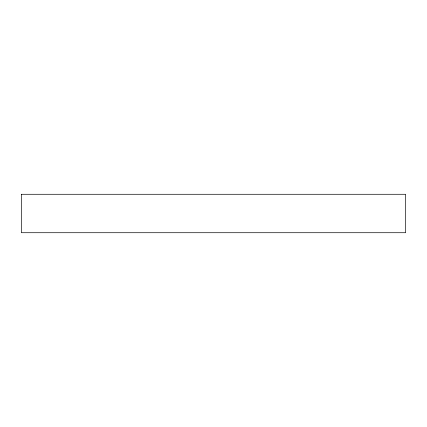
<?xml version="1.0" encoding="UTF-8"?>
<svg xmlns="http://www.w3.org/2000/svg" width="427" height="427" viewBox="0 0 427 427"><rect width="100%" height="100%" fill="white"/><g stroke="black" fill="none" stroke-linecap="round" stroke-linejoin="round"><path stroke-width="0.64" d="M21.35 194.285L21.35 232.715L405.65 232.715L405.65 194.285L21.35 194.285"/></g></svg>
